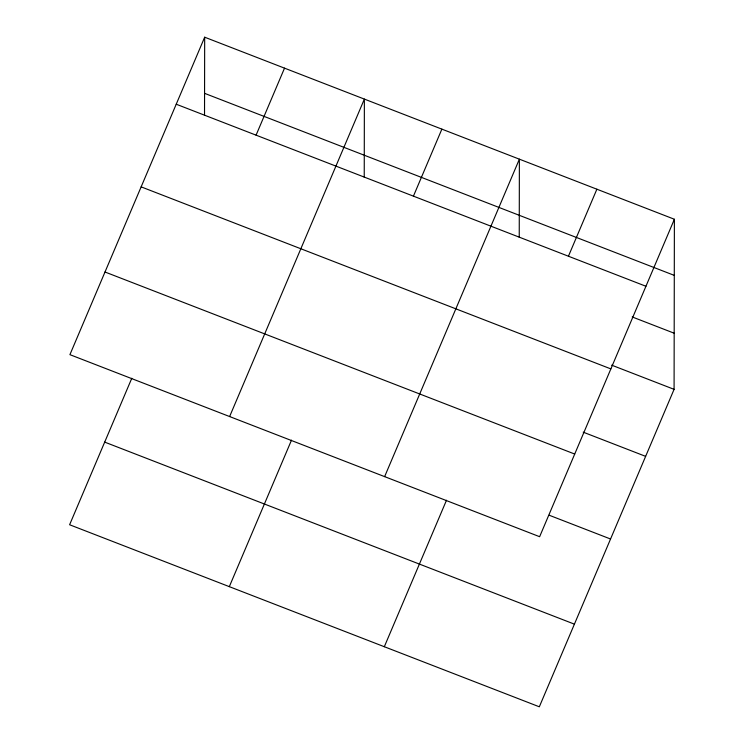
<?xml version="1.0" encoding="UTF-8"?>
<svg xmlns="http://www.w3.org/2000/svg" width="744" height="744" viewBox="0 0 744 744"><rect width="100%" height="100%" fill="white"/><g stroke="black" fill="none" stroke-linecap="round" stroke-linejoin="round"><path stroke-width="1.12" d="M204.526 115.311L204.674 37.2L674.389 219.248L674.083 389.344L539.326 706.8L69.611 524.753L131.8 378.25M364.235 177.202L364.374 99.091L229.626 416.547M519.238 237.28L519.377 159.17L384.629 476.625M204.674 37.2L69.917 354.656L539.633 536.703L674.389 219.248M256.076 135.166L284.524 68.15M229.319 586.653L291.509 440.141M413.432 196.146L441.88 129.131M384.323 646.722L446.512 500.219M568.435 256.224L596.883 189.208M204.572 93.335L674.287 275.382M176.226 104.216L645.941 286.263M632.205 316.944L674.185 333.21M611.642 365.146L674.083 389.344M141.146 186.865L610.861 368.903M583.203 432.162L645.634 456.36M104.997 272.006L574.721 454.054M549.193 515.229L610.554 539.009M104.69 442.113L574.405 624.151"/></g></svg>
